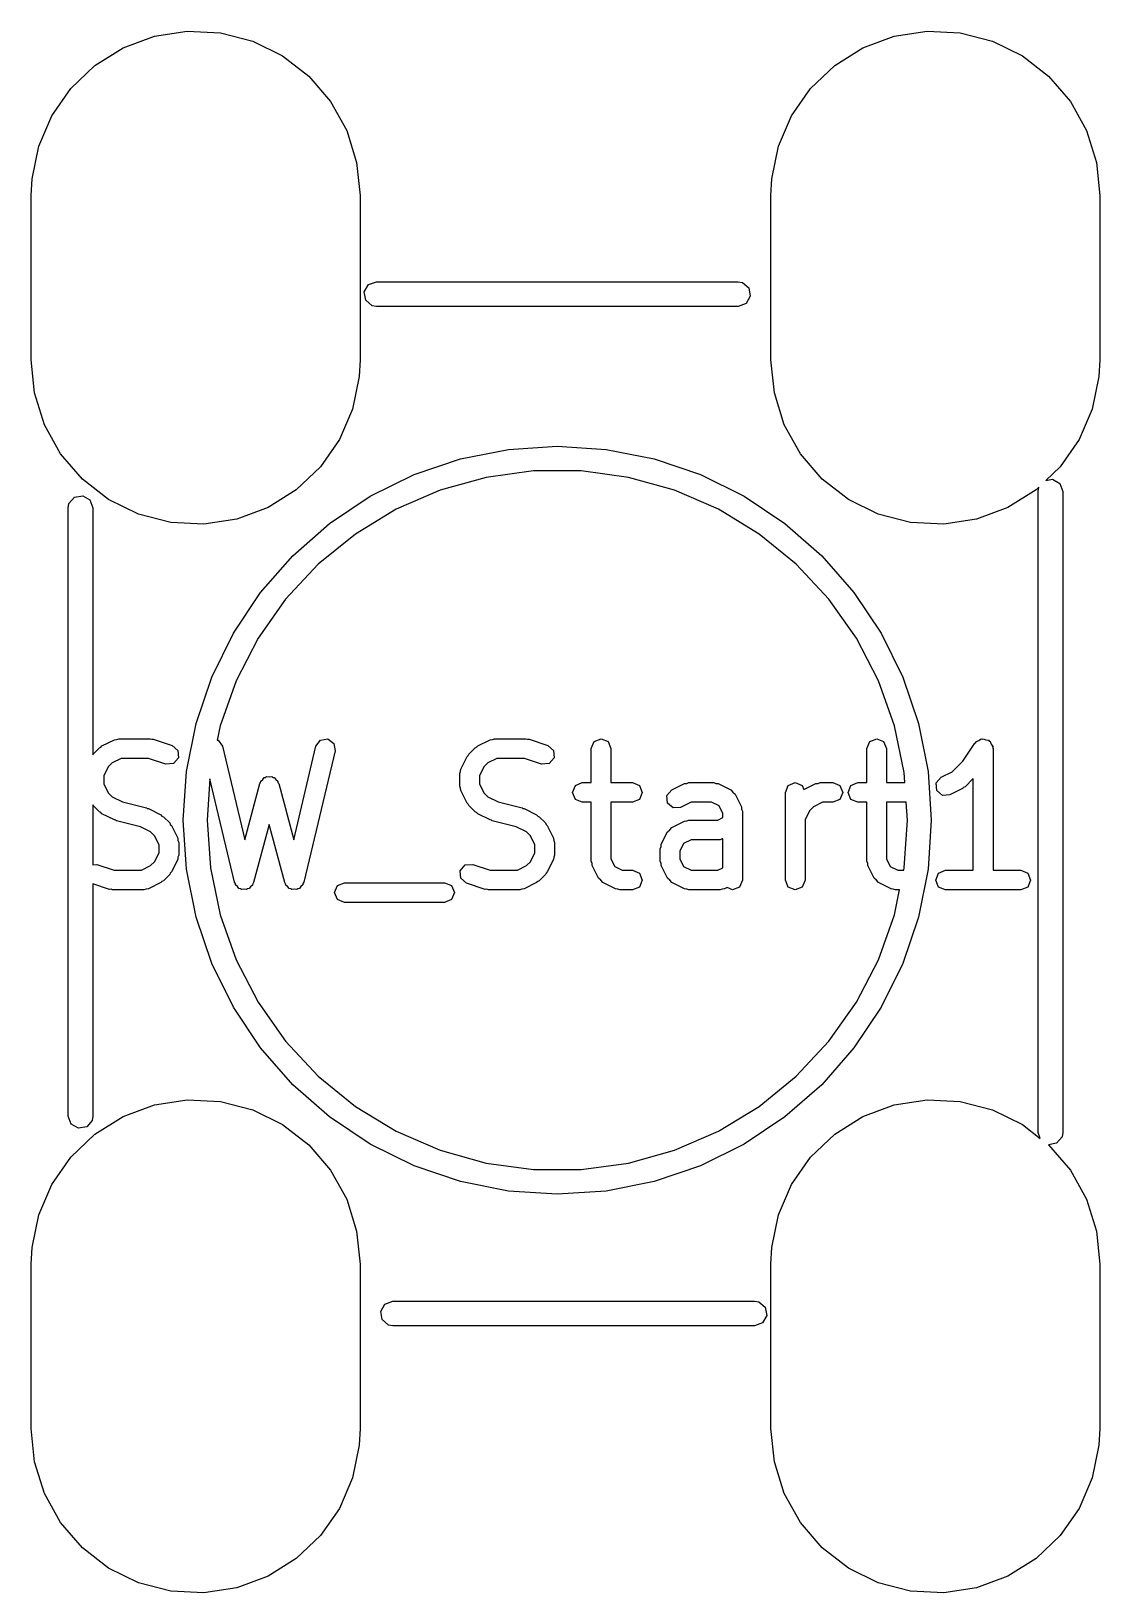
# Model space of a CAD drawing. Extents: x 4.77 to 7.93, y -5.37 to -2.12.
# Drawn here: x 5.1751 to 5.431, y -3.7715 to -3.3976 of the extents above; entities that cross this region are included whole.
import ezdxf

# ---------------------------------------------------------------- set-up
doc = ezdxf.new("R2010")
doc.units = 0
doc.header["$MEASUREMENT"] = 0
doc.layers.add('BLACK', color=7, linetype='CONTINUOUS')

msp = doc.modelspace()

# ---------------------------------------------------------------- linework, layer by layer
at = {"layer": 'BLACK', "linetype": 'CONTINUOUS'}
for p, q in [((5.19716, -3.40154), (5.20463, -3.39877)), ((5.20463, -3.39877), (5.2125, -3.39756)), ((5.2125, -3.39756), (5.22046, -3.39797)), ((5.22046, -3.39797), (5.22817, -3.39996)), ((5.37432, -3.40154), (5.38179, -3.39877)), ((5.38179, -3.39877), (5.38967, -3.39756)), ((5.38967, -3.39756), (5.39762, -3.39797)), ((5.39762, -3.39797), (5.40534, -3.39996)), ((5.1904, -3.40575), (5.19716, -3.40154)), ((5.22817, -3.39996), (5.23532, -3.40347)), ((5.36756, -3.40575), (5.37432, -3.40154)), ((5.40534, -3.39996), (5.41249, -3.40347)), ((5.18462, -3.41124), (5.1904, -3.40575)), ((5.23532, -3.40347), (5.24162, -3.40835)), ((5.36179, -3.41124), (5.36756, -3.40575)), ((5.41249, -3.40347), (5.41879, -3.40835)), ((5.24162, -3.40835), (5.24681, -3.41439)), ((5.41879, -3.40835), (5.42398, -3.41439)), ((5.18007, -3.41778), (5.18462, -3.41124)), ((5.35724, -3.41778), (5.36179, -3.41124)), ((5.24681, -3.41439), (5.25068, -3.42136)), ((5.42398, -3.41439), (5.42784, -3.42136)), ((5.17693, -3.4251), (5.18007, -3.41778)), ((5.25068, -3.42136), (5.25306, -3.42896)), ((5.3541, -3.4251), (5.35724, -3.41778)), ((5.42784, -3.42136), (5.43023, -3.42896)), ((5.17533, -3.4329), (5.17693, -3.4251)), ((5.35249, -3.4329), (5.3541, -3.4251)), ((5.25306, -3.42896), (5.25387, -3.43688)), ((5.43023, -3.42896), (5.43103, -3.43688)), ((5.17513, -3.43688), (5.17533, -3.4329)), ((5.35229, -3.43688), (5.35249, -3.4329)), ((5.17513, -3.47625), (5.17513, -3.43688)), ((5.25387, -3.43688), (5.25387, -3.47625)), ((5.35229, -3.47625), (5.35229, -3.43688)), ((5.43103, -3.43688), (5.43103, -3.47625)), ((5.2549, -3.45999), (5.25591, -3.45824)), ((5.25591, -3.45824), (5.2578, -3.45755)), ((5.2578, -3.45755), (5.34442, -3.45755)), ((5.34442, -3.45755), (5.34543, -3.45773)), ((5.34543, -3.45773), (5.34698, -3.45903)), ((5.25525, -3.46198), (5.2549, -3.45999)), ((5.25679, -3.46328), (5.25525, -3.46198)), ((5.34733, -3.46102), (5.34632, -3.46277)), ((5.34698, -3.45903), (5.34733, -3.46102)), ((5.2578, -3.46346), (5.25679, -3.46328)), ((5.34442, -3.46346), (5.2578, -3.46346)), ((5.34632, -3.46277), (5.34442, -3.46346)), ((5.17593, -3.48418), (5.17513, -3.47625)), ((5.25387, -3.47625), (5.25367, -3.48024)), ((5.3531, -3.48418), (5.35229, -3.47625)), ((5.43103, -3.47625), (5.43083, -3.48024)), ((5.25367, -3.48024), (5.25206, -3.48804)), ((5.43083, -3.48024), (5.42923, -3.48804)), ((5.17832, -3.49178), (5.17593, -3.48418)), ((5.35548, -3.49178), (5.3531, -3.48418)), ((5.25206, -3.48804), (5.24892, -3.49536)), ((5.42923, -3.48804), (5.42609, -3.49536)), ((5.18218, -3.49875), (5.17832, -3.49178)), ((5.35935, -3.49875), (5.35548, -3.49178)), ((5.24892, -3.49536), (5.24437, -3.5019)), ((5.42609, -3.49536), (5.42153, -3.5019)), ((5.18737, -3.50479), (5.18218, -3.49875)), ((5.27793, -3.49998), (5.28942, -3.49769)), ((5.28942, -3.49769), (5.30111, -3.49692)), ((5.30111, -3.49692), (5.3128, -3.49769)), ((5.3128, -3.49769), (5.32429, -3.49998)), ((5.36454, -3.50479), (5.35935, -3.49875)), ((5.24437, -3.5019), (5.2386, -3.50739)), ((5.26684, -3.50374), (5.27793, -3.49998)), ((5.29539, -3.50283), (5.28405, -3.50439)), ((5.30683, -3.50283), (5.29539, -3.50283)), ((5.31817, -3.50439), (5.30683, -3.50283)), ((5.32429, -3.49998), (5.33539, -3.50374)), ((5.42153, -3.5019), (5.41814, -3.50512)), ((5.19367, -3.50967), (5.18737, -3.50479)), ((5.25633, -3.50892), (5.26684, -3.50374)), ((5.28405, -3.50439), (5.27303, -3.50748)), ((5.32919, -3.50748), (5.31817, -3.50439)), ((5.33539, -3.50374), (5.34589, -3.50892)), ((5.37084, -3.50967), (5.36454, -3.50479)), ((5.41647, -3.50672), (5.41576, -3.50739)), ((5.41627, -3.50775), (5.41645, -3.50674)), ((5.41645, -3.50674), (5.41647, -3.50672)), ((5.41814, -3.50512), (5.41973, -3.50484)), ((5.41973, -3.50484), (5.42148, -3.50585)), ((5.42148, -3.50585), (5.42217, -3.50775)), ((5.18399, -3.51169), (5.18416, -3.51068)), ((5.18416, -3.51068), (5.18546, -3.50913)), ((5.18546, -3.50913), (5.18745, -3.50878)), ((5.18745, -3.50878), (5.1892, -3.50979)), ((5.1892, -3.50979), (5.18989, -3.51169)), ((5.20082, -3.51317), (5.19367, -3.50967)), ((5.2386, -3.50739), (5.23184, -3.5116)), ((5.24659, -3.51543), (5.25633, -3.50892)), ((5.27303, -3.50748), (5.26253, -3.51204)), ((5.33969, -3.51204), (5.32919, -3.50748)), ((5.34589, -3.50892), (5.35564, -3.51543)), ((5.37799, -3.51317), (5.37084, -3.50967)), ((5.41576, -3.50739), (5.409, -3.5116)), ((5.41627, -3.66129), (5.41627, -3.50775)), ((5.42217, -3.50775), (5.42217, -3.66129)), ((5.18399, -3.65736), (5.18399, -3.51169)), ((5.18989, -3.51169), (5.18989, -3.5708)), ((5.20854, -3.51517), (5.20082, -3.51317)), ((5.22437, -3.51437), (5.21649, -3.51557)), ((5.23184, -3.5116), (5.22437, -3.51437)), ((5.26253, -3.51204), (5.25275, -3.51798)), ((5.34947, -3.51798), (5.33969, -3.51204)), ((5.3857, -3.51517), (5.37799, -3.51317)), ((5.40153, -3.51437), (5.39366, -3.51557)), ((5.409, -3.5116), (5.40153, -3.51437)), ((5.21649, -3.51557), (5.20854, -3.51517)), ((5.23778, -3.52316), (5.24659, -3.51543)), ((5.25275, -3.51798), (5.24387, -3.5252)), ((5.35835, -3.5252), (5.34947, -3.51798)), ((5.35564, -3.51543), (5.36444, -3.52316)), ((5.39366, -3.51557), (5.3857, -3.51517)), ((5.23005, -3.53197), (5.23778, -3.52316)), ((5.24387, -3.5252), (5.23606, -3.53357)), ((5.36616, -3.53357), (5.35835, -3.5252)), ((5.36444, -3.52316), (5.37217, -3.53197)), ((5.22354, -3.54171), (5.23005, -3.53197)), ((5.37217, -3.53197), (5.37868, -3.54171)), ((5.23606, -3.53357), (5.22946, -3.54292)), ((5.37276, -3.54292), (5.36616, -3.53357)), ((5.21836, -3.55221), (5.22354, -3.54171)), ((5.22946, -3.54292), (5.2242, -3.55308)), ((5.37803, -3.55308), (5.37276, -3.54292)), ((5.37868, -3.54171), (5.38386, -3.55221)), ((5.2146, -3.56331), (5.21836, -3.55221)), ((5.38386, -3.55221), (5.38763, -3.56331)), ((5.2242, -3.55308), (5.22036, -3.56387)), ((5.38186, -3.56387), (5.37803, -3.55308)), ((5.21231, -3.5748), (5.2146, -3.56331)), ((5.38763, -3.56331), (5.38991, -3.5748)), ((5.19507, -3.56721), (5.19562, -3.56717)), ((5.19562, -3.56717), (5.19612, -3.56696)), ((5.19612, -3.56696), (5.20362, -3.56696)), ((5.20362, -3.56696), (5.20398, -3.56711)), ((5.20398, -3.56711), (5.20437, -3.56708)), ((5.20437, -3.56708), (5.20887, -3.56858)), ((5.22036, -3.56387), (5.21966, -3.56728)), ((5.24438, -3.56731), (5.24617, -3.56702)), ((5.24617, -3.56702), (5.24763, -3.56808)), ((5.28506, -3.56721), (5.28561, -3.56717)), ((5.28561, -3.56717), (5.28611, -3.56696)), ((5.28611, -3.56696), (5.29361, -3.56696)), ((5.29361, -3.56696), (5.29397, -3.56711)), ((5.29397, -3.56711), (5.29436, -3.56708)), ((5.29436, -3.56708), (5.29886, -3.56858)), ((5.30994, -3.56765), (5.31161, -3.56696)), ((5.31161, -3.56696), (5.31328, -3.56765)), ((5.37593, -3.56765), (5.3776, -3.56696)), ((5.3776, -3.56696), (5.37927, -3.56765)), ((5.38419, -3.57507), (5.38186, -3.56387)), ((5.40206, -3.56739), (5.40264, -3.567)), ((5.40264, -3.567), (5.40287, -3.56705)), ((5.40287, -3.56705), (5.4031, -3.56696)), ((5.4031, -3.56696), (5.40373, -3.56722)), ((5.18989, -3.5708), (5.18995, -3.57065)), ((5.18995, -3.57065), (5.19145, -3.56915)), ((5.19145, -3.56915), (5.19181, -3.569)), ((5.19181, -3.569), (5.19207, -3.56871)), ((5.19207, -3.56871), (5.19507, -3.56721)), ((5.20887, -3.56858), (5.21024, -3.56976)), ((5.21024, -3.56976), (5.21036, -3.57157)), ((5.21966, -3.56728), (5.21986, -3.56731)), ((5.21986, -3.56731), (5.22092, -3.56877)), ((5.22092, -3.56877), (5.22625, -3.59116)), ((5.23799, -3.59116), (5.24332, -3.56877)), ((5.24792, -3.56987), (5.24042, -3.60136)), ((5.24332, -3.56877), (5.24438, -3.56731)), ((5.24763, -3.56808), (5.24792, -3.56987)), ((5.27979, -3.57101), (5.27994, -3.57065)), ((5.27994, -3.57065), (5.28144, -3.56915)), ((5.28144, -3.56915), (5.2818, -3.569)), ((5.2818, -3.569), (5.28206, -3.56871)), ((5.28206, -3.56871), (5.28506, -3.56721)), ((5.29886, -3.56858), (5.30022, -3.56976)), ((5.30022, -3.56976), (5.30035, -3.57157)), ((5.30925, -3.56932), (5.30994, -3.56765)), ((5.30925, -3.57746), (5.30925, -3.56932)), ((5.31328, -3.56765), (5.31397, -3.56932)), ((5.31397, -3.56932), (5.31397, -3.57746)), ((5.37524, -3.56932), (5.37593, -3.56765)), ((5.37524, -3.57746), (5.37524, -3.56932)), ((5.37927, -3.56765), (5.37996, -3.56932)), ((5.37996, -3.56932), (5.37996, -3.57746)), ((5.39826, -3.57231), (5.40113, -3.56801)), ((5.40113, -3.56801), (5.40134, -3.56787)), ((5.40134, -3.56787), (5.40143, -3.56765)), ((5.40143, -3.56765), (5.40206, -3.56739)), ((5.40373, -3.56722), (5.40441, -3.56735)), ((5.40441, -3.56735), (5.40454, -3.56756)), ((5.40454, -3.56756), (5.40477, -3.56765)), ((5.40477, -3.56765), (5.40503, -3.56828)), ((5.40503, -3.56828), (5.40541, -3.56886)), ((5.40541, -3.56886), (5.40537, -3.56909)), ((5.40537, -3.56909), (5.40546, -3.56932)), ((5.40546, -3.56932), (5.40546, -3.59845)), ((5.19357, -3.57372), (5.19249, -3.57588)), ((5.19452, -3.57276), (5.19357, -3.57372)), ((5.19668, -3.57168), (5.19452, -3.57276)), ((5.20324, -3.57168), (5.19668, -3.57168)), ((5.20738, -3.57306), (5.20324, -3.57168)), ((5.20918, -3.57293), (5.20738, -3.57306)), ((5.21036, -3.57157), (5.20918, -3.57293)), ((5.27796, -3.57481), (5.278, -3.57426)), ((5.278, -3.57426), (5.2795, -3.57126)), ((5.2795, -3.57126), (5.27979, -3.57101)), ((5.28356, -3.57372), (5.28248, -3.57588)), ((5.28451, -3.57276), (5.28356, -3.57372)), ((5.28667, -3.57168), (5.28451, -3.57276)), ((5.29323, -3.57168), (5.28667, -3.57168)), ((5.29736, -3.57306), (5.29323, -3.57168)), ((5.29917, -3.57293), (5.29736, -3.57306)), ((5.30035, -3.57157), (5.29917, -3.57293)), ((5.3957, -3.57488), (5.39826, -3.57231)), ((5.19249, -3.57588), (5.19249, -3.57776)), ((5.19249, -3.57776), (5.19357, -3.57992)), ((5.21154, -3.58649), (5.21231, -3.5748)), ((5.21793, -3.57661), (5.21725, -3.58649)), ((5.22382, -3.60136), (5.21793, -3.57661)), ((5.22625, -3.59116), (5.22984, -3.57771)), ((5.22984, -3.57771), (5.23003, -3.57745)), ((5.23003, -3.57745), (5.23008, -3.57713)), ((5.23008, -3.57713), (5.23056, -3.57676)), ((5.23056, -3.57676), (5.23094, -3.57627)), ((5.23094, -3.57627), (5.23126, -3.57623)), ((5.23126, -3.57623), (5.23151, -3.57604)), ((5.23151, -3.57604), (5.23212, -3.57612)), ((5.23212, -3.57612), (5.23273, -3.57604)), ((5.23273, -3.57604), (5.23298, -3.57623)), ((5.23298, -3.57623), (5.2333, -3.57627)), ((5.2333, -3.57627), (5.23368, -3.57676)), ((5.23368, -3.57676), (5.23416, -3.57713)), ((5.23416, -3.57713), (5.23421, -3.57745)), ((5.23421, -3.57745), (5.2344, -3.57771)), ((5.2344, -3.57771), (5.23799, -3.59116)), ((5.27775, -3.57532), (5.27796, -3.57481)), ((5.27775, -3.57832), (5.27775, -3.57532)), ((5.27796, -3.57883), (5.27775, -3.57832)), ((5.28248, -3.57588), (5.28248, -3.57776)), ((5.28248, -3.57776), (5.28356, -3.57992)), ((5.30475, -3.57982), (5.30544, -3.57815)), ((5.30544, -3.57815), (5.30711, -3.57746)), ((5.30711, -3.57746), (5.30925, -3.57746)), ((5.31397, -3.57746), (5.31911, -3.57746)), ((5.31911, -3.57746), (5.32078, -3.57815)), ((5.32078, -3.57815), (5.32147, -3.57982)), ((5.32855, -3.57921), (5.33155, -3.57771)), ((5.33155, -3.57771), (5.3321, -3.57767)), ((5.3321, -3.57767), (5.33261, -3.57746)), ((5.33261, -3.57746), (5.33861, -3.57746)), ((5.33861, -3.57746), (5.33911, -3.57767)), ((5.33911, -3.57767), (5.33966, -3.57771)), ((5.33966, -3.57771), (5.34266, -3.57921)), ((5.35574, -3.57982), (5.35643, -3.57815)), ((5.35643, -3.57815), (5.3581, -3.57746)), ((5.3581, -3.57746), (5.35977, -3.57815)), ((5.35977, -3.57815), (5.36018, -3.57914)), ((5.36018, -3.57914), (5.36305, -3.57771)), ((5.36305, -3.57771), (5.3636, -3.57767)), ((5.3636, -3.57767), (5.3641, -3.57746)), ((5.3641, -3.57746), (5.3671, -3.57746)), ((5.3671, -3.57746), (5.36877, -3.57815)), ((5.36877, -3.57815), (5.36947, -3.57982)), ((5.37074, -3.57982), (5.37143, -3.57815)), ((5.37143, -3.57815), (5.3731, -3.57746)), ((5.3731, -3.57746), (5.37524, -3.57746)), ((5.37996, -3.57746), (5.38435, -3.57746)), ((5.38435, -3.57746), (5.38419, -3.57507)), ((5.38991, -3.5748), (5.39068, -3.58649)), ((5.39186, -3.57757), (5.39304, -3.57621)), ((5.39199, -3.57937), (5.39186, -3.57757)), ((5.39304, -3.57621), (5.3957, -3.57488)), ((5.40074, -3.57652), (5.39877, -3.57849)), ((5.40074, -3.59845), (5.40074, -3.57652)), ((5.19357, -3.57992), (5.19452, -3.58088)), ((5.19452, -3.58088), (5.19695, -3.58209)), ((5.19695, -3.58209), (5.2027, -3.58353)), ((5.278, -3.57937), (5.27796, -3.57883)), ((5.2795, -3.58237), (5.278, -3.57937)), ((5.28356, -3.57992), (5.28451, -3.58088)), ((5.28451, -3.58088), (5.28694, -3.58209)), ((5.28694, -3.58209), (5.29269, -3.58353)), ((5.30544, -3.58149), (5.30475, -3.57982)), ((5.30711, -3.58218), (5.30544, -3.58149)), ((5.32078, -3.58149), (5.31911, -3.58218)), ((5.32147, -3.57982), (5.32078, -3.58149)), ((5.32737, -3.58057), (5.32855, -3.57921)), ((5.32749, -3.58237), (5.32737, -3.58057)), ((5.34266, -3.57921), (5.34315, -3.57977)), ((5.34315, -3.57977), (5.34372, -3.58026)), ((5.34372, -3.58026), (5.34522, -3.58326)), ((5.35574, -3.60082), (5.35574, -3.57982)), ((5.36877, -3.58149), (5.3671, -3.58218)), ((5.36947, -3.57982), (5.36877, -3.58149)), ((5.37143, -3.58149), (5.37074, -3.57982)), ((5.3731, -3.58218), (5.37143, -3.58149)), ((5.39335, -3.58056), (5.39199, -3.57937)), ((5.39516, -3.58043), (5.39335, -3.58056)), ((5.39816, -3.57893), (5.39516, -3.58043)), ((5.39841, -3.57864), (5.39816, -3.57893)), ((5.39877, -3.57849), (5.39841, -3.57864)), ((5.18995, -3.58299), (5.18989, -3.58283)), ((5.18989, -3.58283), (5.18989, -3.59714)), ((5.19145, -3.58449), (5.18995, -3.58299)), ((5.19181, -3.58464), (5.19145, -3.58449)), ((5.19207, -3.58493), (5.19181, -3.58464)), ((5.19507, -3.58643), (5.19207, -3.58493)), ((5.2027, -3.58353), (5.20291, -3.58369)), ((5.20291, -3.58369), (5.20318, -3.5837)), ((5.20318, -3.5837), (5.20618, -3.5852)), ((5.20618, -3.5852), (5.20643, -3.5855)), ((5.20643, -3.5855), (5.20679, -3.58565)), ((5.20679, -3.58565), (5.20829, -3.58715)), ((5.27979, -3.58263), (5.2795, -3.58237)), ((5.27994, -3.58299), (5.27979, -3.58263)), ((5.28144, -3.58449), (5.27994, -3.58299)), ((5.2818, -3.58464), (5.28144, -3.58449)), ((5.28206, -3.58493), (5.2818, -3.58464)), ((5.28506, -3.58643), (5.28206, -3.58493)), ((5.29269, -3.58353), (5.2929, -3.58369)), ((5.2929, -3.58369), (5.29317, -3.5837)), ((5.29317, -3.5837), (5.29617, -3.5852)), ((5.29617, -3.5852), (5.29642, -3.5855)), ((5.29642, -3.5855), (5.29678, -3.58565)), ((5.29678, -3.58565), (5.29828, -3.58715)), ((5.30925, -3.58218), (5.30711, -3.58218)), ((5.30925, -3.59632), (5.30925, -3.58218)), ((5.31911, -3.58218), (5.31397, -3.58218)), ((5.31397, -3.58218), (5.31397, -3.59576)), ((5.32886, -3.58356), (5.32749, -3.58237)), ((5.33066, -3.58343), (5.32886, -3.58356)), ((5.33317, -3.58218), (5.33066, -3.58343)), ((5.33805, -3.58218), (5.33317, -3.58218)), ((5.33985, -3.58308), (5.33805, -3.58218)), ((5.33955, -3.58645), (5.34074, -3.58586)), ((5.34074, -3.58488), (5.33985, -3.58308)), ((5.34074, -3.58586), (5.34074, -3.58488)), ((5.34522, -3.58326), (5.34526, -3.58381)), ((5.34526, -3.58381), (5.34547, -3.58432)), ((5.34547, -3.58432), (5.34547, -3.60082)), ((5.36155, -3.58422), (5.36047, -3.58638)), ((5.3625, -3.58326), (5.36155, -3.58422)), ((5.36466, -3.58218), (5.3625, -3.58326)), ((5.3671, -3.58218), (5.36466, -3.58218)), ((5.37524, -3.58218), (5.3731, -3.58218)), ((5.37524, -3.59632), (5.37524, -3.58218)), ((5.37996, -3.58218), (5.37996, -3.59576)), ((5.38467, -3.58218), (5.37996, -3.58218)), ((5.38497, -3.58649), (5.38467, -3.58218)), ((5.19534, -3.58645), (5.19507, -3.58643)), ((5.19555, -3.58661), (5.19534, -3.58645)), ((5.2013, -3.58805), (5.19555, -3.58661)), ((5.20372, -3.58926), (5.2013, -3.58805)), ((5.20468, -3.59022), (5.20372, -3.58926)), ((5.20829, -3.58715), (5.20844, -3.58751)), ((5.20844, -3.58751), (5.20874, -3.58776)), ((5.20874, -3.58776), (5.21024, -3.59076)), ((5.21231, -3.59818), (5.21154, -3.58649)), ((5.21725, -3.58649), (5.21804, -3.59791)), ((5.23212, -3.58749), (5.2284, -3.60142)), ((5.23584, -3.60142), (5.23212, -3.58749)), ((5.28532, -3.58645), (5.28506, -3.58643)), ((5.28554, -3.58661), (5.28532, -3.58645)), ((5.29129, -3.58805), (5.28554, -3.58661)), ((5.29371, -3.58926), (5.29129, -3.58805)), ((5.29467, -3.59022), (5.29371, -3.58926)), ((5.29828, -3.58715), (5.29843, -3.58751)), ((5.29843, -3.58751), (5.29872, -3.58776)), ((5.29872, -3.58776), (5.30022, -3.59076)), ((5.326, -3.59226), (5.32749, -3.58926)), ((5.32749, -3.58926), (5.32806, -3.58877)), ((5.32806, -3.58877), (5.32855, -3.5882)), ((5.32855, -3.5882), (5.33155, -3.5867)), ((5.33155, -3.5867), (5.3321, -3.58667)), ((5.3321, -3.58667), (5.33261, -3.58645)), ((5.33261, -3.58645), (5.33955, -3.58645)), ((5.36047, -3.58638), (5.36047, -3.60082)), ((5.38419, -3.59791), (5.38497, -3.58649)), ((5.39068, -3.58649), (5.38991, -3.59818)), ((5.20576, -3.59237), (5.20468, -3.59022)), ((5.20576, -3.59426), (5.20576, -3.59237)), ((5.21024, -3.59076), (5.21027, -3.59131)), ((5.21027, -3.59131), (5.21049, -3.59182)), ((5.21049, -3.59182), (5.21049, -3.59482)), ((5.29575, -3.59237), (5.29467, -3.59022)), ((5.29575, -3.59426), (5.29575, -3.59237)), ((5.30022, -3.59076), (5.30026, -3.59131)), ((5.30026, -3.59131), (5.30047, -3.59182)), ((5.30047, -3.59182), (5.30047, -3.59482)), ((5.32575, -3.59332), (5.32596, -3.59281)), ((5.32575, -3.59632), (5.32575, -3.59332)), ((5.32596, -3.59281), (5.326, -3.59226)), ((5.33137, -3.59208), (5.33047, -3.59387)), ((5.33317, -3.59118), (5.33137, -3.59208)), ((5.34011, -3.59118), (5.33317, -3.59118)), ((5.34061, -3.59097), (5.34011, -3.59118)), ((5.34074, -3.59096), (5.34061, -3.59097)), ((5.34074, -3.59786), (5.34074, -3.59096)), ((5.18989, -3.59714), (5.19087, -3.59707)), ((5.19087, -3.59707), (5.19501, -3.59845)), ((5.20372, -3.59737), (5.20468, -3.59642)), ((5.20468, -3.59642), (5.20576, -3.59426)), ((5.21024, -3.59587), (5.20874, -3.59887)), ((5.21027, -3.59532), (5.21024, -3.59587)), ((5.21049, -3.59482), (5.21027, -3.59532)), ((5.27906, -3.5972), (5.28086, -3.59707)), ((5.28086, -3.59707), (5.285, -3.59845)), ((5.29371, -3.59737), (5.29467, -3.59642)), ((5.29467, -3.59642), (5.29575, -3.59426)), ((5.30022, -3.59587), (5.29872, -3.59887)), ((5.30026, -3.59532), (5.30022, -3.59587)), ((5.30047, -3.59482), (5.30026, -3.59532)), ((5.30946, -3.59682), (5.30925, -3.59632)), ((5.3095, -3.59737), (5.30946, -3.59682)), ((5.31397, -3.59576), (5.31487, -3.59756)), ((5.32596, -3.59682), (5.32575, -3.59632)), ((5.326, -3.59737), (5.32596, -3.59682)), ((5.33047, -3.59387), (5.33047, -3.59576)), ((5.33047, -3.59576), (5.33137, -3.59756)), ((5.37545, -3.59682), (5.37524, -3.59632)), ((5.37549, -3.59737), (5.37545, -3.59682)), ((5.37996, -3.59576), (5.38086, -3.59756)), ((5.19501, -3.59845), (5.20157, -3.59845)), ((5.20157, -3.59845), (5.20372, -3.59737)), ((5.20829, -3.59949), (5.20679, -3.60099)), ((5.20844, -3.59913), (5.20829, -3.59949)), ((5.20874, -3.59887), (5.20844, -3.59913)), ((5.2146, -3.60967), (5.21231, -3.59818)), ((5.21804, -3.59791), (5.22036, -3.60911)), ((5.27787, -3.59857), (5.27906, -3.5972)), ((5.278, -3.60037), (5.27787, -3.59857)), ((5.27937, -3.60156), (5.278, -3.60037)), ((5.285, -3.59845), (5.29155, -3.59845)), ((5.29155, -3.59845), (5.29371, -3.59737)), ((5.29828, -3.59949), (5.29678, -3.60099)), ((5.29843, -3.59913), (5.29828, -3.59949)), ((5.29872, -3.59887), (5.29843, -3.59913)), ((5.311, -3.60037), (5.3095, -3.59737)), ((5.31156, -3.60086), (5.311, -3.60037)), ((5.31487, -3.59756), (5.31667, -3.59845)), ((5.31667, -3.59845), (5.31911, -3.59845)), ((5.31911, -3.59845), (5.32078, -3.59915)), ((5.32078, -3.59915), (5.32147, -3.60082)), ((5.32147, -3.60082), (5.32078, -3.60249)), ((5.32749, -3.60037), (5.326, -3.59737)), ((5.32806, -3.60086), (5.32749, -3.60037)), ((5.33137, -3.59756), (5.33317, -3.59845)), ((5.33317, -3.59845), (5.33955, -3.59845)), ((5.33955, -3.59845), (5.34074, -3.59786)), ((5.34547, -3.60082), (5.34478, -3.60249)), ((5.35643, -3.60249), (5.35574, -3.60082)), ((5.36047, -3.60082), (5.35977, -3.60249)), ((5.37699, -3.60037), (5.37549, -3.59737)), ((5.37755, -3.60086), (5.37699, -3.60037)), ((5.38086, -3.59756), (5.38266, -3.59845)), ((5.38266, -3.59845), (5.38407, -3.59845)), ((5.38407, -3.59845), (5.38419, -3.59791)), ((5.38991, -3.59818), (5.38763, -3.60967)), ((5.39174, -3.60082), (5.39243, -3.59915)), ((5.39243, -3.60249), (5.39174, -3.60082)), ((5.39243, -3.59915), (5.3941, -3.59845)), ((5.3941, -3.59845), (5.40074, -3.59845)), ((5.40546, -3.59845), (5.4121, -3.59845)), ((5.4121, -3.59845), (5.41377, -3.59915)), ((5.41377, -3.59915), (5.41446, -3.60082)), ((5.41446, -3.60082), (5.41377, -3.60249)), ((5.19388, -3.60306), (5.18989, -3.60173)), ((5.18989, -3.60173), (5.18989, -3.65736)), ((5.19427, -3.60303), (5.19388, -3.60306)), ((5.19462, -3.60318), (5.19427, -3.60303)), ((5.20212, -3.60318), (5.19462, -3.60318)), ((5.20263, -3.60297), (5.20212, -3.60318)), ((5.20318, -3.60293), (5.20263, -3.60297)), ((5.20618, -3.60143), (5.20318, -3.60293)), ((5.20643, -3.60113), (5.20618, -3.60143)), ((5.20679, -3.60099), (5.20643, -3.60113)), ((5.22403, -3.60165), (5.22382, -3.60136)), ((5.22408, -3.602), (5.22403, -3.60165)), ((5.22454, -3.60235), (5.22408, -3.602)), ((5.22488, -3.60283), (5.22454, -3.60235)), ((5.22523, -3.60288), (5.22488, -3.60283)), ((5.22551, -3.6031), (5.22523, -3.60288)), ((5.22609, -3.60302), (5.22551, -3.6031)), ((5.22667, -3.60311), (5.22609, -3.60302)), ((5.22695, -3.60291), (5.22667, -3.60311)), ((5.2273, -3.60286), (5.22695, -3.60291)), ((5.22766, -3.6024), (5.2273, -3.60286)), ((5.22813, -3.60205), (5.22766, -3.6024)), ((5.22819, -3.6017), (5.22813, -3.60205)), ((5.2284, -3.60142), (5.22819, -3.6017)), ((5.23605, -3.6017), (5.23584, -3.60142)), ((5.23611, -3.60205), (5.23605, -3.6017)), ((5.23658, -3.6024), (5.23611, -3.60205)), ((5.23694, -3.60286), (5.23658, -3.6024)), ((5.23729, -3.60291), (5.23694, -3.60286)), ((5.23757, -3.60311), (5.23729, -3.60291)), ((5.23815, -3.60302), (5.23757, -3.60311)), ((5.23873, -3.6031), (5.23815, -3.60302)), ((5.23901, -3.60288), (5.23873, -3.6031)), ((5.23936, -3.60283), (5.23901, -3.60288)), ((5.2397, -3.60235), (5.23936, -3.60283)), ((5.24016, -3.602), (5.2397, -3.60235)), ((5.24021, -3.60165), (5.24016, -3.602)), ((5.24042, -3.60136), (5.24021, -3.60165)), ((5.24776, -3.60382), (5.24845, -3.60214)), ((5.24845, -3.60549), (5.24776, -3.60382)), ((5.24845, -3.60214), (5.25012, -3.60145)), ((5.25012, -3.60145), (5.27411, -3.60145)), ((5.27411, -3.60145), (5.27578, -3.60214)), ((5.27578, -3.60214), (5.27648, -3.60382)), ((5.27648, -3.60382), (5.27578, -3.60549)), ((5.28387, -3.60306), (5.27937, -3.60156)), ((5.28425, -3.60303), (5.28387, -3.60306)), ((5.28461, -3.60318), (5.28425, -3.60303)), ((5.29211, -3.60318), (5.28461, -3.60318)), ((5.29262, -3.60297), (5.29211, -3.60318)), ((5.29317, -3.60293), (5.29262, -3.60297)), ((5.29617, -3.60143), (5.29317, -3.60293)), ((5.29642, -3.60113), (5.29617, -3.60143)), ((5.29678, -3.60099), (5.29642, -3.60113)), ((5.31205, -3.60143), (5.31156, -3.60086)), ((5.31505, -3.60293), (5.31205, -3.60143)), ((5.3156, -3.60297), (5.31505, -3.60293)), ((5.31611, -3.60318), (5.3156, -3.60297)), ((5.31911, -3.60318), (5.31611, -3.60318)), ((5.32078, -3.60249), (5.31911, -3.60318)), ((5.32855, -3.60143), (5.32806, -3.60086)), ((5.33155, -3.60293), (5.32855, -3.60143)), ((5.3321, -3.60297), (5.33155, -3.60293)), ((5.33261, -3.60318), (5.3321, -3.60297)), ((5.34011, -3.60318), (5.33261, -3.60318)), ((5.34061, -3.60297), (5.34011, -3.60318)), ((5.34116, -3.60293), (5.34061, -3.60297)), ((5.34177, -3.60262), (5.34116, -3.60293)), ((5.34311, -3.60318), (5.34177, -3.60262)), ((5.34478, -3.60249), (5.34311, -3.60318)), ((5.3581, -3.60318), (5.35643, -3.60249)), ((5.35977, -3.60249), (5.3581, -3.60318)), ((5.37805, -3.60143), (5.37755, -3.60086)), ((5.38104, -3.60293), (5.37805, -3.60143)), ((5.38159, -3.60297), (5.38104, -3.60293)), ((5.3821, -3.60318), (5.38159, -3.60297)), ((5.38186, -3.60911), (5.38309, -3.60318)), ((5.38309, -3.60318), (5.3821, -3.60318)), ((5.3941, -3.60318), (5.39243, -3.60249)), ((5.4031, -3.60318), (5.3941, -3.60318)), ((5.4121, -3.60318), (5.4031, -3.60318)), ((5.41377, -3.60249), (5.4121, -3.60318)), ((5.25012, -3.60618), (5.24845, -3.60549)), ((5.27411, -3.60618), (5.25012, -3.60618)), ((5.27578, -3.60549), (5.27411, -3.60618)), ((5.21836, -3.62077), (5.2146, -3.60967)), ((5.22036, -3.60911), (5.2242, -3.6199)), ((5.37803, -3.6199), (5.38186, -3.60911)), ((5.38763, -3.60967), (5.38386, -3.62077)), ((5.22354, -3.63127), (5.21836, -3.62077)), ((5.2242, -3.6199), (5.22946, -3.63006)), ((5.37276, -3.63006), (5.37803, -3.6199)), ((5.38386, -3.62077), (5.37868, -3.63127)), ((5.22946, -3.63006), (5.23606, -3.63941)), ((5.36616, -3.63941), (5.37276, -3.63006)), ((5.23005, -3.64102), (5.22354, -3.63127)), ((5.37868, -3.63127), (5.37217, -3.64102)), ((5.23778, -3.64982), (5.23005, -3.64102)), ((5.23606, -3.63941), (5.24387, -3.64778)), ((5.35835, -3.64778), (5.36616, -3.63941)), ((5.37217, -3.64102), (5.36444, -3.64982)), ((5.24387, -3.64778), (5.25275, -3.655)), ((5.34947, -3.655), (5.35835, -3.64778)), ((5.24659, -3.65755), (5.23778, -3.64982)), ((5.36444, -3.64982), (5.35564, -3.65755)), ((5.19716, -3.65744), (5.20463, -3.65468)), ((5.20463, -3.65468), (5.2125, -3.65347)), ((5.2125, -3.65347), (5.22046, -3.65387)), ((5.22046, -3.65387), (5.22817, -3.65587)), ((5.22817, -3.65587), (5.23532, -3.65938)), ((5.25275, -3.655), (5.26253, -3.66095)), ((5.33969, -3.66095), (5.34947, -3.655)), ((5.37432, -3.65744), (5.38179, -3.65468)), ((5.38179, -3.65468), (5.38967, -3.65347)), ((5.38967, -3.65347), (5.39762, -3.65387)), ((5.39762, -3.65387), (5.40534, -3.65587)), ((5.40534, -3.65587), (5.41249, -3.65938)), ((5.18468, -3.65925), (5.18399, -3.65736)), ((5.18643, -3.66026), (5.18468, -3.65925)), ((5.18841, -3.65991), (5.18643, -3.66026)), ((5.18971, -3.65837), (5.18841, -3.65991)), ((5.18989, -3.65736), (5.18971, -3.65837)), ((5.1904, -3.66166), (5.19716, -3.65744)), ((5.23532, -3.65938), (5.24162, -3.66425)), ((5.25633, -3.66406), (5.24659, -3.65755)), ((5.35564, -3.65755), (5.34589, -3.66406)), ((5.36756, -3.66166), (5.37432, -3.65744)), ((5.41249, -3.65938), (5.41678, -3.6627)), ((5.18462, -3.66715), (5.1904, -3.66166)), ((5.24162, -3.66425), (5.24681, -3.6703)), ((5.26684, -3.66924), (5.25633, -3.66406)), ((5.26253, -3.66095), (5.27303, -3.66551)), ((5.32919, -3.66551), (5.33969, -3.66095)), ((5.34589, -3.66406), (5.33539, -3.66924)), ((5.36179, -3.66715), (5.36756, -3.66166)), ((5.41678, -3.6627), (5.41627, -3.66129)), ((5.4207, -3.66385), (5.41872, -3.6642)), ((5.41872, -3.6642), (5.41879, -3.66425)), ((5.41879, -3.66425), (5.42398, -3.6703)), ((5.422, -3.6623), (5.4207, -3.66385)), ((5.42217, -3.66129), (5.422, -3.6623)), ((5.18007, -3.67368), (5.18462, -3.66715)), ((5.27303, -3.66551), (5.28405, -3.66859)), ((5.31817, -3.66859), (5.32919, -3.66551)), ((5.35724, -3.67368), (5.36179, -3.66715)), ((5.24681, -3.6703), (5.25068, -3.67726)), ((5.27793, -3.67301), (5.26684, -3.66924)), ((5.28405, -3.66859), (5.29539, -3.67015)), ((5.29539, -3.67015), (5.30683, -3.67015)), ((5.30683, -3.67015), (5.31817, -3.66859)), ((5.33539, -3.66924), (5.32429, -3.67301)), ((5.42398, -3.6703), (5.42784, -3.67726)), ((5.17693, -3.681), (5.18007, -3.67368)), ((5.28942, -3.67529), (5.27793, -3.67301)), ((5.30111, -3.67606), (5.28942, -3.67529)), ((5.3128, -3.67529), (5.30111, -3.67606)), ((5.32429, -3.67301), (5.3128, -3.67529)), ((5.3541, -3.681), (5.35724, -3.67368)), ((5.25068, -3.67726), (5.25306, -3.68486)), ((5.42784, -3.67726), (5.43023, -3.68486)), ((5.17533, -3.68881), (5.17693, -3.681)), ((5.35249, -3.68881), (5.3541, -3.681)), ((5.25306, -3.68486), (5.25387, -3.69279)), ((5.43023, -3.68486), (5.43103, -3.69279)), ((5.17513, -3.69279), (5.17533, -3.68881)), ((5.35229, -3.69279), (5.35249, -3.68881)), ((5.17513, -3.73216), (5.17513, -3.69279)), ((5.25387, -3.69279), (5.25387, -3.73216)), ((5.35229, -3.73216), (5.35229, -3.69279)), ((5.43103, -3.69279), (5.43103, -3.73216)), ((5.25984, -3.70234), (5.26174, -3.70165)), ((5.26174, -3.70165), (5.34836, -3.70165)), ((5.34836, -3.70165), (5.34937, -3.70183)), ((5.25883, -3.70409), (5.25984, -3.70234)), ((5.25918, -3.70608), (5.25883, -3.70409)), ((5.34937, -3.70183), (5.35091, -3.70312)), ((5.35126, -3.70511), (5.35025, -3.70686)), ((5.35091, -3.70312), (5.35126, -3.70511)), ((5.26073, -3.70738), (5.25918, -3.70608)), ((5.26174, -3.70755), (5.26073, -3.70738)), ((5.34836, -3.70755), (5.26174, -3.70755)), ((5.35025, -3.70686), (5.34836, -3.70755)), ((5.17593, -3.74009), (5.17513, -3.73216)), ((5.25387, -3.73216), (5.25367, -3.73614)), ((5.3531, -3.74009), (5.35229, -3.73216)), ((5.43103, -3.73216), (5.43083, -3.73614)), ((5.25367, -3.73614), (5.25206, -3.74395)), ((5.43083, -3.73614), (5.42923, -3.74395)), ((5.17832, -3.74769), (5.17593, -3.74009)), ((5.35548, -3.74769), (5.3531, -3.74009)), ((5.25206, -3.74395), (5.24892, -3.75127)), ((5.42923, -3.74395), (5.42609, -3.75127)), ((5.18218, -3.75465), (5.17832, -3.74769)), ((5.35935, -3.75465), (5.35548, -3.74769)), ((5.24892, -3.75127), (5.24437, -3.7578)), ((5.42609, -3.75127), (5.42153, -3.7578)), ((5.18737, -3.7607), (5.18218, -3.75465)), ((5.24437, -3.7578), (5.2386, -3.76329)), ((5.36454, -3.7607), (5.35935, -3.75465)), ((5.42153, -3.7578), (5.41576, -3.76329)), ((5.19367, -3.76557), (5.18737, -3.7607)), ((5.37084, -3.76557), (5.36454, -3.7607)), ((5.2386, -3.76329), (5.23184, -3.76751)), ((5.41576, -3.76329), (5.409, -3.76751)), ((5.20082, -3.76908), (5.19367, -3.76557)), ((5.20854, -3.77108), (5.20082, -3.76908)), ((5.23184, -3.76751), (5.22437, -3.77027)), ((5.37799, -3.76908), (5.37084, -3.76557)), ((5.3857, -3.77108), (5.37799, -3.76908)), ((5.409, -3.76751), (5.40153, -3.77027)), ((5.21649, -3.77148), (5.20854, -3.77108)), ((5.22437, -3.77027), (5.21649, -3.77148)), ((5.39366, -3.77148), (5.3857, -3.77108)), ((5.40153, -3.77027), (5.39366, -3.77148))]:
    msp.add_line(p, q, dxfattribs=at)

doc.saveas('drawing.dxf')
